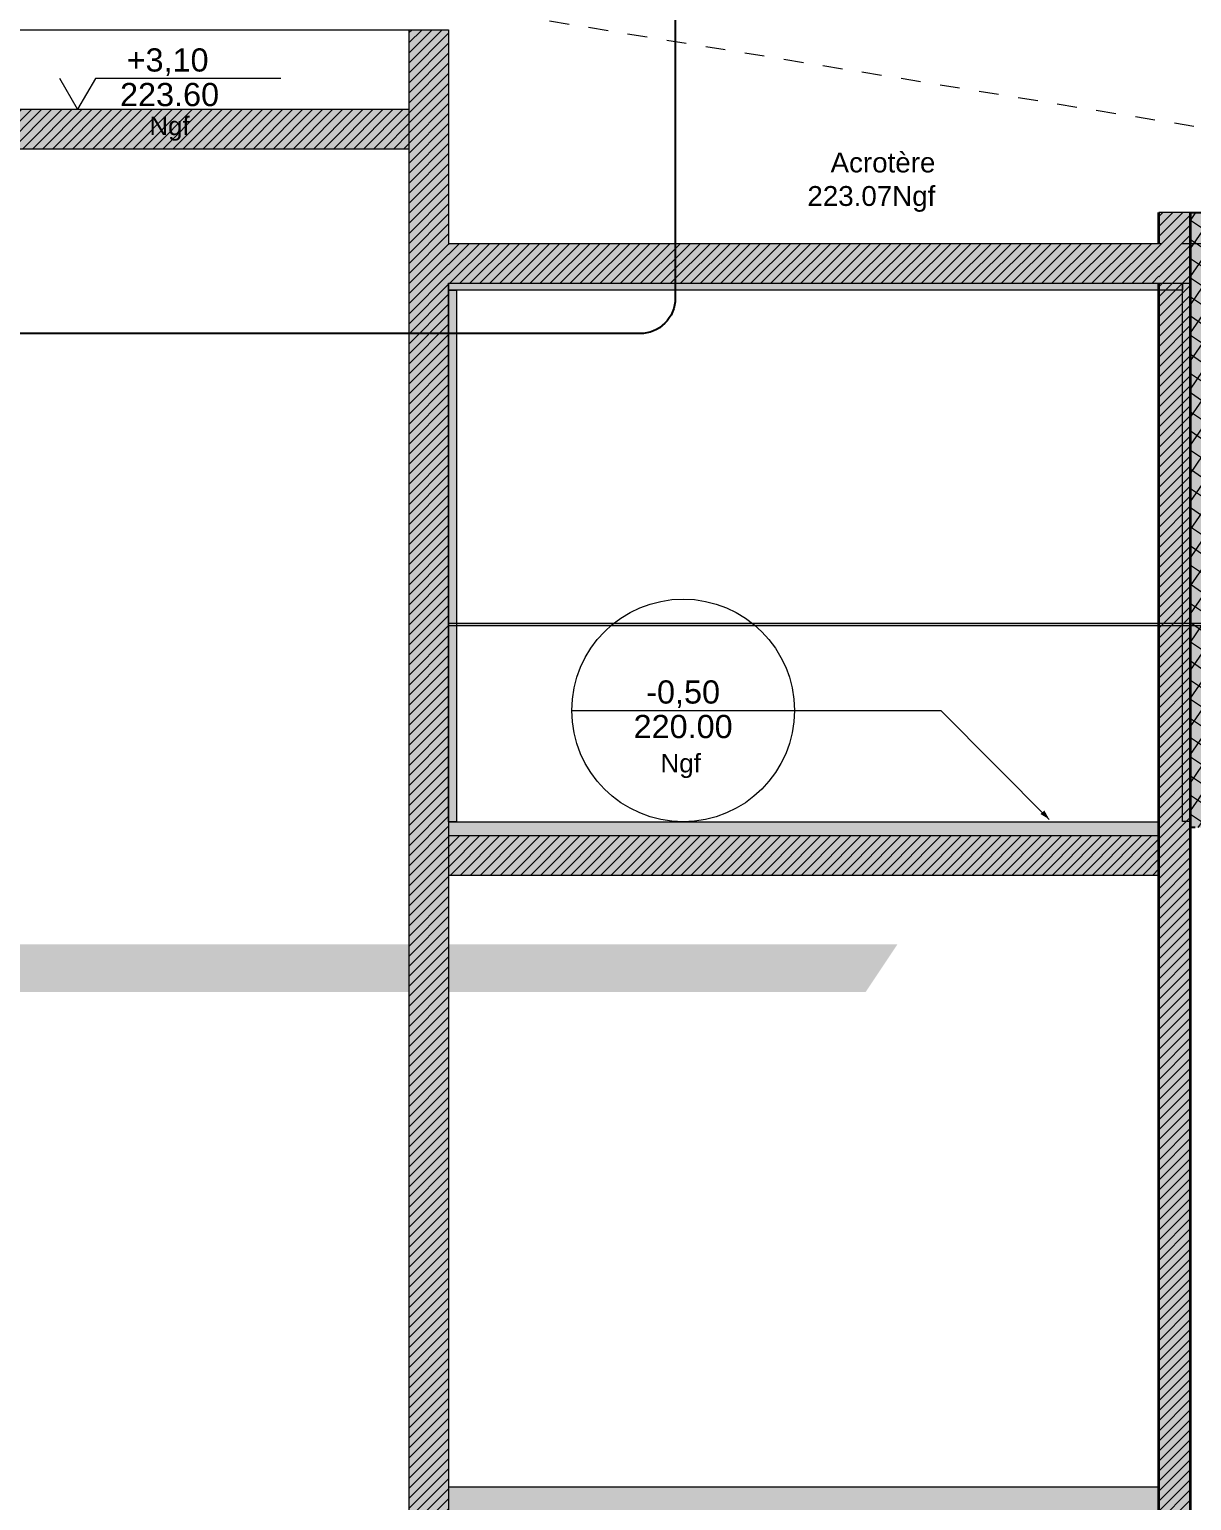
# Model space of a CAD drawing. Header units: metres. Extents: x 1838950 to 1842843, y 5171318 to 5174224.
# Drawn here: x 1840996.56 to 1841002.43, y 5171437.67 to 5171445.1 of the extents above; entities that cross this region are included whole.
import ezdxf

# ---------------------------------------------------------------- set-up
doc = ezdxf.new("R2010")
doc.units = ezdxf.units.M
doc.header["$LTSCALE"] = 0.0254
doc.linetypes.add('VW-01', pattern=[0.41656, 0.20828, -0.20828])
for name, color, linetype, lineweight in [('00 CHAZAL INVISIBLE ARCHI', 7, 'Continuous', 5), ('B BATI-GO-vu', 7, 'Continuous', 5), ('B GÈnÈral_Hatch', 7, 'Continuous', 5), ('B Général', 7, 'Continuous', 5), ('C ANNOTATIONS-niveaux', 7, 'Continuous', 5), ('C ANNOTATIONS-texte', 7, 'Continuous', 5), ('C ANNOTATIONS-textes-légendes', 7, 'Continuous', 5)]:
    doc.layers.add(name, color=color, linetype=linetype, lineweight=lineweight)
doc.styles.add('Arial', font='arial.ttf')
pattern_1 = [(45, (0, 0), (0.02425347222222, -0.02645833333333), [])]

# ---------------------------------------------------------------- blocks, each defined once
blk = doc.blocks.new('Groupe-131-1-5')
at = {"layer": 'B Général', "linetype": 'Continuous', "lineweight": 0, "true_color": 0xaaaaaa}
for points in [[(94.3545, -48.1821), (98.064, -48.1821), (98.064, -48.2172), (94.3545, -48.2172)], [(94.3545, -48.2172), (94.3945, -48.2172), (94.3945, -50.9037), (94.3545, -50.9037)], [(98.064, -48.1821), (98.1048, -48.1821), (98.1048, -50.9021), (98.064, -50.9021)]]:
    blk.add_hatch(color=253, dxfattribs=at).paths.add_polyline_path(points)
at = {"layer": 'B Général', "color": 7, "linetype": 'Continuous', "lineweight": 13, "flags": 128}
for points in [[(94.3545, -48.1821), (98.064, -48.1821), (98.064, -48.2172), (94.3545, -48.2172)], [(94.3545, -48.2172), (94.3945, -48.2172), (94.3945, -50.9037), (94.3545, -50.9037)], [(98.064, -48.1821), (98.1048, -48.1821), (98.1048, -50.9021), (98.064, -50.9021)]]:
    blk.add_lwpolyline(points, close=True, dxfattribs=at)
blk = doc.blocks.new('Alti BAT B TOITURE-4')
at = {"layer": 'C ANNOTATIONS-niveaux', "color": 7, "linetype": 'Continuous', "lineweight": 5}
blk.add_line((-0.5592, -0.0905), (0.5658, -0.0905), dxfattribs=at)
blk.add_circle((0.0033, -0.0905), 0.5625, dxfattribs=at)
at = {"layer": 'B Général', "color": 7, "char_height": 0.11722, "attachment_point": 2, "rotation": 0, "line_spacing_factor": 0.901009, "style": 'Arial'}
for s, insert in [('-0,50', (0.0033, 0.0613)), ('220.00', (0.0033, -0.1133))]:
    blk.add_mtext(s, dxfattribs=dict(at, insert=insert))
at = {"layer": 'C ANNOTATIONS-niveaux', "color": 7, "insert": (-0.009, -0.3103), "char_height": 0.09378, "attachment_point": 2, "rotation": 0, "line_spacing_factor": 0.901009, "style": 'Arial'}
blk.add_mtext('Ngf', dxfattribs=at)
blk = doc.blocks.new('Groupe-865-1-4')
at = {"layer": 'B Général', "color": 7, "linetype": 'Continuous', "lineweight": 13, "flags": 128}
blk.add_lwpolyline([(93.507, -47.1482), (92.5698, -47.1482), (92.48, -47.3037), (92.3902, -47.1482)], dxfattribs=at)
at = {"layer": 'B Général', "color": 7, "attachment_point": 2, "rotation": 360, "line_spacing_factor": 0.901009, "style": 'Arial'}
for s, insert, char_height in [('+3,10', (92.9345, -46.9963), 0.11722), ('223.60', (92.9445, -47.171), 0.11722), ('Ngf', (92.9445, -47.3411), 0.09378)]:
    blk.add_mtext(s, dxfattribs=dict(at, insert=insert, char_height=char_height))
blk = doc.blocks.new('Groupe-2044-1')
at = {"layer": 'B Général', "color": 1, "linetype": 'VW-01', "lineweight": 18, "flags": 128}
blk.add_lwpolyline([(1840936.5064, 5171458.0611), (1840940.7116, 5171457.882), (1840941.2915, 5171457.882), (1840947.3725, 5171455.692), (1840961.6099, 5171452.192), (1840964.5628, 5171451.932), (1840975.7353, 5171449.272), (1840978.6482, 5171449.072), (1840980.8924, 5171448.462), (1840986.0321, 5171447.462), (1840996.4024, 5171445.602), (1841002.6533, 5171444.582), (1841006.7128, 5171443.202), (1841010.8243, 5171443.142), (1841012.8506, 5171442.8693), (1841013.3502, 5171442.8693)], dxfattribs=at)

msp = doc.modelspace()

# ---------------------------------------------------------------- hatches: boundary and pattern name
at = {"layer": 'B GÈnÈral_Hatch', "linetype": 'Continuous', "lineweight": 0, "true_color": 0xffffff}
for points in [[(1840998.4754, 5171445.1035), (1840998.6754, 5171445.1035), (1840998.6754, 5171429.3118), (1840998.4754, 5171429.3118), (1840998.4754, 5171445.1035)], [(1840998.6754, 5171445.1035), (1840998.4754, 5171445.1035), (1840998.4754, 5171429.3118), (1840998.6754, 5171429.3118), (1840998.6754, 5171445.1035)], [(1840998.4754, 5171444.702), (1840994.0998, 5171444.702), (1840994.0998, 5171444.502), (1840998.4754, 5171444.502), (1840998.4754, 5171444.702)], [(1840998.4754, 5171444.702), (1840994.0998, 5171444.702), (1840994.0998, 5171444.502), (1840998.4754, 5171444.502), (1840998.4754, 5171444.702)], [(1841002.4257, 5171429.3118), (1841002.2657, 5171429.3118), (1841002.2657, 5171444.1801), (1841002.4257, 5171444.1801), (1841002.4257, 5171429.3118)], [(1841002.2657, 5171429.3118), (1841002.4257, 5171429.3118), (1841002.4257, 5171444.1801), (1841002.2657, 5171444.1801), (1841002.2657, 5171429.3118)], [(1841002.4257, 5171444.1802), (1841002.5057, 5171444.1802), (1841002.5057, 5171441.0726), (1841002.4257, 5171441.0726), (1841002.4257, 5171444.1802)], [(1841002.4857, 5171444.1802), (1841002.4257, 5171444.1802), (1841002.4257, 5171441.0726), (1841002.4857, 5171441.0726), (1841002.4857, 5171444.1802)], [(1841002.2657, 5171443.8235), (1841002.2657, 5171444.0235), (1840998.6754, 5171444.0235), (1840998.6754, 5171443.8235), (1841002.2657, 5171443.8235)], [(1841002.2657, 5171443.8235), (1841002.2657, 5171444.0235), (1840998.6754, 5171444.0235), (1840998.6754, 5171443.8235), (1841002.2657, 5171443.8235)], [(1840998.6754, 5171440.832), (1840998.6754, 5171441.102), (1841002.2657, 5171441.102), (1841002.2657, 5171440.832), (1840998.6754, 5171440.832)], [(1840998.6754, 5171441.032), (1840998.6754, 5171440.832), (1841002.2657, 5171440.832), (1841002.2657, 5171441.032), (1840998.6754, 5171441.032)], [(1841000.7838, 5171440.242), (1841000.9438, 5171440.482), (1840990.7178, 5171440.482), (1840990.7178, 5171440.242), (1841000.7838, 5171440.242)], [(1840998.6754, 5171437.472), (1840998.6754, 5171437.742), (1841002.2657, 5171437.742), (1841002.2657, 5171437.472), (1840998.6754, 5171437.472)]]:
    msp.add_hatch(color=7, dxfattribs=at).paths.add_polyline_path(points)
at = {"layer": 'B GÈnÈral_Hatch', "linetype": 'Continuous', "lineweight": 5}
h = msp.add_hatch(dxfattribs=at)
h.set_pattern_fill('50_BETON', style=0, pattern_type=2)
h.set_pattern_definition(pattern_1)
h.paths.add_polyline_path([(1840998.6754, 5171445.1035), (1840998.4754, 5171445.1035), (1840998.4754, 5171429.3118), (1840998.6754, 5171429.3118)])
h = msp.add_hatch(dxfattribs=at)
h.set_pattern_fill('50_BETON', style=0, pattern_type=2)
h.set_pattern_definition(pattern_1)
h.paths.add_polyline_path([(1840998.4754, 5171444.702), (1840994.0998, 5171444.702), (1840994.0998, 5171444.502), (1840998.4754, 5171444.502)])
h = msp.add_hatch(dxfattribs=at)
h.set_pattern_fill('50_BETON', style=0, pattern_type=2)
h.set_pattern_definition(pattern_1)
h.paths.add_polyline_path([(1841002.2657, 5171429.3118), (1841002.4257, 5171429.3118), (1841002.4257, 5171444.1801), (1841002.2657, 5171444.1801)])
at = {"layer": 'B GÈnÈral_Hatch', "linetype": 'Continuous', "lineweight": 5, "true_color": 0x808080}
h = msp.add_hatch(dxfattribs=at)
h.set_pattern_fill('02_ISOLANT', color=8, angle=270, style=0, pattern_type=2)
h.set_pattern_definition([(415.723595, (1841223.32532, 5171054.4573), (-0.066106423, 0.045054865), []), (145.723595, (1841223.32532, 5171054.4573), (0.045054865, 0.066106423), [])])
h.paths.add_polyline_path([(1841002.4857, 5171444.1802), (1841002.4257, 5171444.1802), (1841002.4257, 5171441.0726), (1841002.4857, 5171441.0726)])
at = {"layer": 'B GÈnÈral_Hatch', "linetype": 'Continuous', "lineweight": 5}
h = msp.add_hatch(dxfattribs=at)
h.set_pattern_fill('50_BETON', style=0, pattern_type=2)
h.set_pattern_definition(pattern_1)
h.paths.add_polyline_path([(1841002.2657, 5171443.8235), (1841002.2657, 5171444.0235), (1840998.6754, 5171444.0235), (1840998.6754, 5171443.8235)])
h = msp.add_hatch(dxfattribs=at)
h.set_pattern_fill('50_BETON', style=0, pattern_type=2)
h.set_pattern_definition(pattern_1)
h.paths.add_polyline_path([(1840998.6754, 5171441.032), (1840998.6754, 5171440.832), (1841002.2657, 5171440.832), (1841002.2657, 5171441.032)])
at = {"layer": 'B Général', "linetype": 'Continuous', "lineweight": 0, "true_color": 0xbbbbbb}
msp.add_hatch(color=9, dxfattribs=at).paths.add_polyline_path([(1840998.6754, 5171442.0934), (1841012.7548, 5171442.0934), (1841012.7548, 5171442.1034), (1840998.6754, 5171442.1034)])

# ---------------------------------------------------------------- linework, layer by layer
at = {"layer": 'B BATI-GO-vu', "lineweight": 13}
msp.add_line((1840993.9198, 5171445.1035), (1840998.6609, 5171445.1035), dxfattribs=at)
at = {"layer": 'B Général', "color": 7, "linetype": 'Continuous', "lineweight": 18}
for p, q in [((1840998.4754, 5171445.1035), (1840998.4754, 5171429.3118)), ((1840998.6754, 5171445.1035), (1840998.6754, 5171444.0235)), ((1840994.0998, 5171444.702), (1840998.4754, 5171444.702)), ((1840994.0998, 5171444.502), (1840998.4754, 5171444.502)), ((1840998.6754, 5171444.0235), (1841002.2657, 5171444.0235)), ((1840998.6754, 5171443.8235), (1840998.6754, 5171429.3118)), ((1840998.6754, 5171443.8235), (1841002.2657, 5171443.8235))]:
    msp.add_line(p, q, dxfattribs=at)
at = {"layer": 'B Général', "color": 7, "linetype": 'Continuous', "lineweight": 5}
for p, q in [((1840998.4754, 5171445.1035), (1840998.4754, 5171429.3118)), ((1840998.4754, 5171445.1035), (1840998.6754, 5171445.1035)), ((1840998.6754, 5171445.1035), (1840998.6754, 5171444.0235)), ((1840994.0998, 5171444.702), (1840998.4754, 5171444.702)), ((1840994.0998, 5171444.502), (1840998.4754, 5171444.502)), ((1841002.4257, 5171444.1801), (1841002.2657, 5171444.1801)), ((1841002.2657, 5171444.0235), (1841002.2657, 5171444.1801)), ((1841002.4257, 5171444.1802), (1841002.4257, 5171441.0726)), ((1841002.4257, 5171429.3118), (1841002.4257, 5171444.1801)), ((1840998.6754, 5171444.0235), (1841002.2657, 5171444.0235)), ((1840998.6754, 5171443.8235), (1840998.6754, 5171429.4318)), ((1840998.6754, 5171443.8235), (1841002.2657, 5171443.8235)), ((1841002.2657, 5171429.3118), (1841002.2657, 5171443.8235)), ((1840998.6754, 5171441.102), (1841002.2657, 5171441.102)), ((1840998.6754, 5171441.102), (1841002.2657, 5171441.102)), ((1840998.6754, 5171441.032), (1841002.2657, 5171441.032)), ((1840998.6754, 5171440.832), (1841002.2657, 5171440.832)), ((1840998.6754, 5171440.832), (1841002.2657, 5171440.832)), ((1840998.6754, 5171437.742), (1841002.2657, 5171437.742)), ((1840998.6754, 5171437.742), (1841002.2657, 5171437.742))]:
    msp.add_line(p, q, dxfattribs=at)
at = {"layer": 'B Général', "color": 7, "linetype": 'Continuous', "lineweight": 35}
for p, q in [((1841002.2657, 5171444.0235), (1841002.2657, 5171444.1801)), ((1841002.4257, 5171429.3118), (1841002.4257, 5171444.1801)), ((1841002.2657, 5171429.3118), (1841002.2657, 5171443.8235))]:
    msp.add_line(p, q, dxfattribs=at)
at = {"layer": 'B Général', "color": 7, "linetype": 'Continuous', "lineweight": 25}
for p, q in [((1841002.4257, 5171444.1802), (1841002.4257, 5171441.0726)), ((1841002.4257, 5171444.1802), (1841002.5057, 5171444.1802)), ((1841002.4489, 5171441.0726), (1841002.4257, 5171441.0726))]:
    msp.add_line(p, q, dxfattribs=at)
at = {"layer": 'B Général', "color": 7, "linetype": 'VW-01', "lineweight": 5}
msp.add_line((1841001.1809, 5171444.0235), (1841003.7421, 5171444.0235), dxfattribs=at)
at = {"layer": 'B Général', "color": 7, "linetype": 'Continuous', "lineweight": 25, "flags": 128}
msp.add_lwpolyline([(1840995.9309, 5171445.658, -0.414214), (1840996.1088, 5171445.8359), (1840999.643, 5171445.8359, -0.414214), (1840999.8209, 5171445.658), (1840999.8209, 5171443.7459, -0.414214), (1840999.643, 5171443.568), (1840996.1088, 5171443.568, -0.414214), (1840995.9309, 5171443.7459)], format="xyb", close=True, dxfattribs=at)
at = {"layer": 'B Général', "color": 7, "linetype": 'Continuous', "lineweight": 5, "flags": 128}
msp.add_lwpolyline([(1840998.6754, 5171442.0934), (1841012.7548, 5171442.0934), (1841012.7548, 5171442.1034), (1840998.6754, 5171442.1034)], close=True, dxfattribs=at)
at = {"layer": 'C ANNOTATIONS-texte', "color": 7, "linetype": 'Continuous', "lineweight": 5, "flags": 128}
msp.add_lwpolyline([(1841000.4234, 5171441.6645), (1841001.1634, 5171441.6645), (1841001.7116, 5171441.114)], dxfattribs=at)
at = {"layer": 'C ANNOTATIONS-texte', "color": 7, "linetype": 'Continuous', "lineweight": 5}
msp.add_solid([(1841001.6865, 5171441.1592), (1841001.7116, 5171441.114), (1841001.6672, 5171441.1406)], dxfattribs=at)

# ---------------------------------------------------------------- block references
at = {"layer": '00 CHAZAL INVISIBLE ARCHI', "color": 7}
msp.add_blockref('Groupe-2044-1', (0, 0), dxfattribs=at)
at = {"layer": 'B Général', "color": 7}
for name, p in [('Groupe-865-1-4', (1840904.3209, 5171492.0056)), ('Groupe-131-1-5', (1840904.3209, 5171492.0056)), ('Alti BAT B TOITURE-4', (1840999.8576, 5171441.7549))]:
    msp.add_blockref(name, p, dxfattribs=at)

# ---------------------------------------------------------------- texts
at = {"layer": 'C ANNOTATIONS-textes-légendes', "insert": (1841001.1359, 5171444.1829), "char_height": 0.10037, "attachment_point": 9, "line_spacing_factor": 1.011915, "style": 'Arial'}
msp.add_mtext('Acrotère\\P223.07Ngf', dxfattribs=at)

doc.saveas('drawing.dxf')
